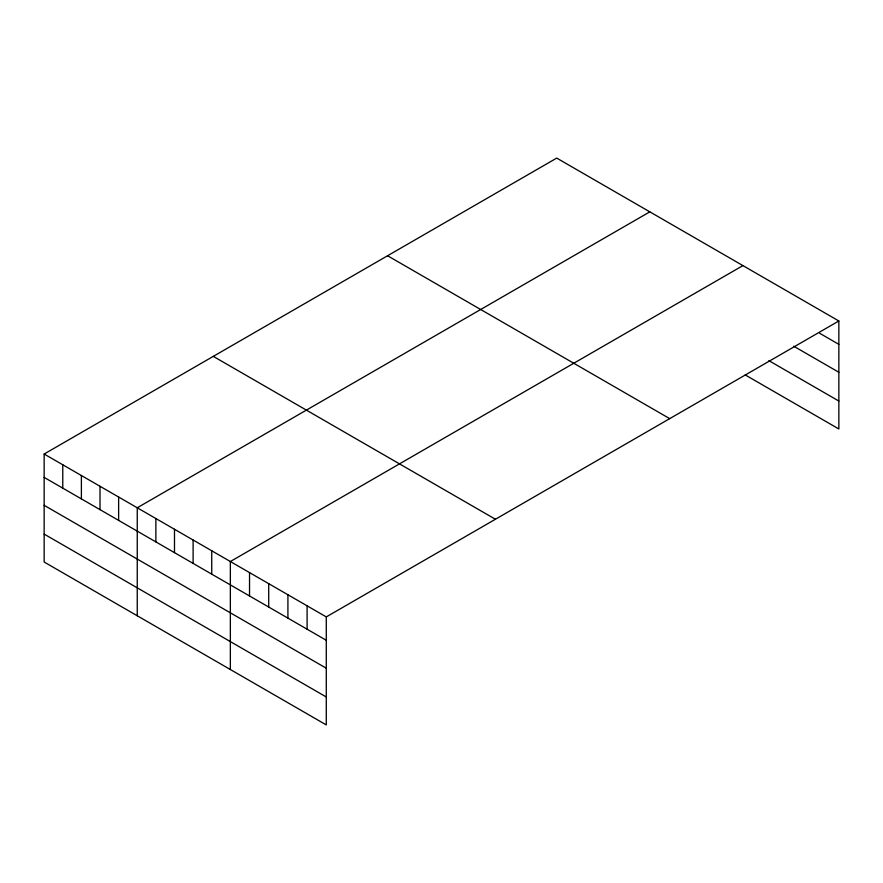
<?xml version="1.0" encoding="UTF-8"?>
<svg xmlns="http://www.w3.org/2000/svg" width="883" height="883" viewBox="0 0 883 883"><rect width="100%" height="100%" fill="white"/><g stroke="black" fill="none" stroke-linecap="round" stroke-linejoin="round"><path stroke-width="1.32" d="M44.15 454.028L326.28 616.908L326.28 724.91L44.15 562.018L44.15 454.028L556.72 158.09L838.85 320.982L838.85 428.972L745.186 374.9M649.822 211.843L137.251 507.78L137.251 615.771M742.923 265.595L230.353 561.533L230.353 669.524M326.28 616.908L838.85 320.982M819.667 333.266L838.85 344.348M793.707 346.213L838.85 372.273M768.883 360.65L838.85 401.048M387.571 255.75L669.7 418.641M213.3 356.368L495.429 519.259M44.15 477.394L326.28 640.274M44.15 505.319L326.28 668.21M44.15 534.094L326.28 696.974M307.096 605.837L307.096 629.204M287.913 594.756L287.913 618.122M268.719 583.685L268.719 607.051M249.536 572.603L249.536 595.97M211.732 550.782L211.732 574.149M193.112 540.032L193.112 563.398M174.492 529.281L174.492 552.648M155.872 518.531L155.872 541.897M118.631 497.03L118.631 520.396M100.011 486.279L100.011 509.646M81.391 475.529L81.391 498.895M62.77 464.778L62.77 488.144"/></g></svg>
